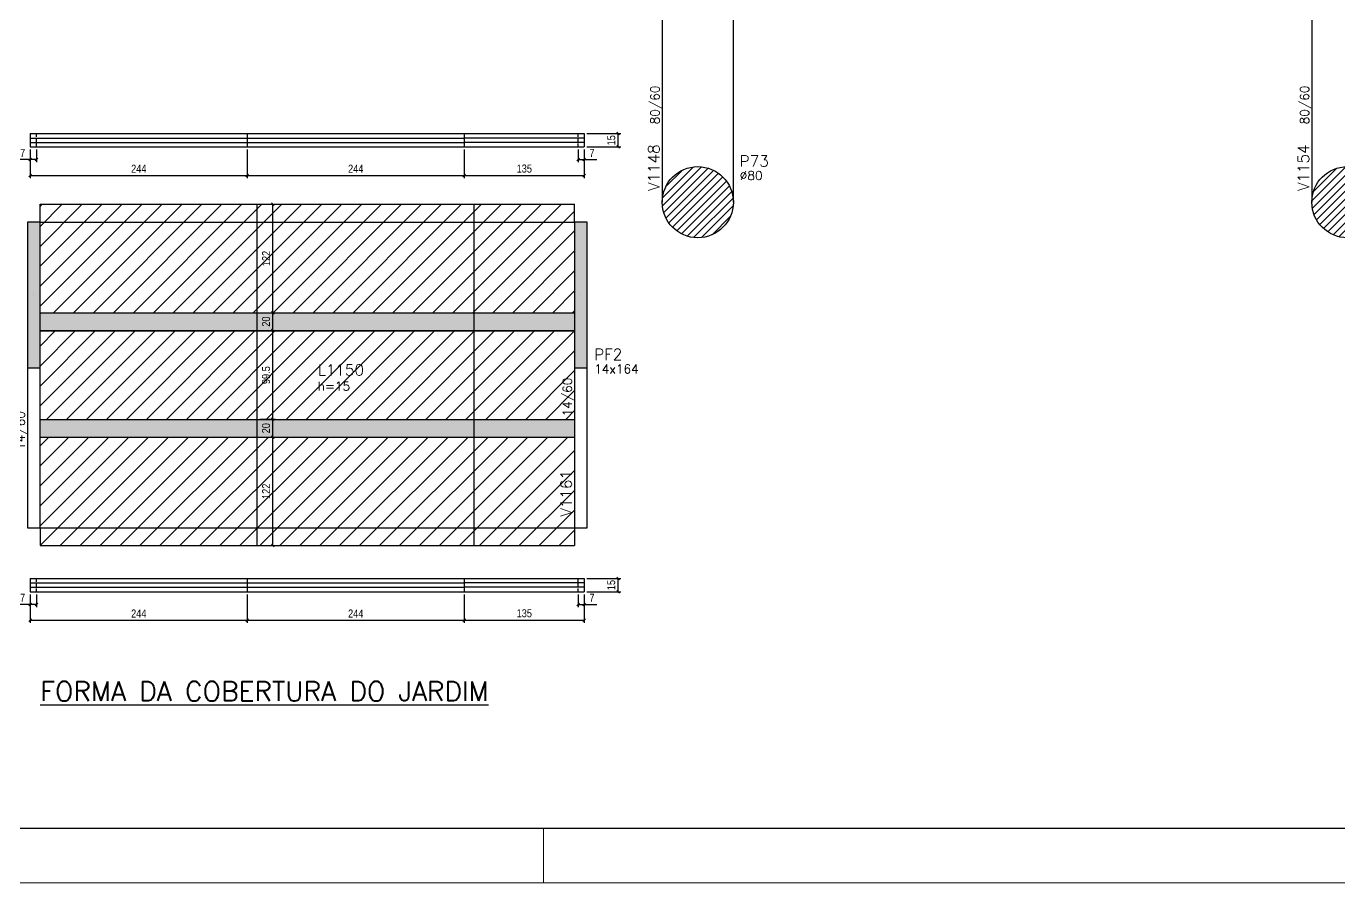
# Model space of a CAD drawing. Extents: x 1860 to 8661, y -614 to 3008.
# Drawn here: x 4696 to 6172, y -614 to 350 of the extents above; entities that cross this region are included whole.
import ezdxf

# ---------------------------------------------------------------- set-up
doc = ezdxf.new("R2010")
doc.units = 0
doc.linetypes.add('HIDDEN', pattern=[0.375, 0.25, -0.125])
for name, color, linetype in [('242', 12, 'Continuous'), ('COTA', 241, 'Continuous'), ('F-LAJES', 3, 'Continuous'), ('F-LAJES-DIM', 2, 'Continuous'), ('F-LAJES-NOME', 4, 'Continuous'), ('F-PILARES-DIM', 172, 'Continuous'), ('F-PILARES-HACH', 174, 'Continuous'), ('F-PILARES-M', 170, 'Continuous'), ('F-PILARES-NOME', 170, 'Continuous'), ('F-PILARES-S', 170, 'Continuous'), ('F-TEXTO', 6, 'Continuous'), ('F-VIGAS', 3, 'Continuous'), ('F-VIGAS-DIM', 2, 'Continuous'), ('F-VIGAS-NOME', 4, 'Continuous'), ('Painéis', 200, 'Continuous'), ('SARR_2.2x7', 40, 'Continuous')]:
    doc.layers.add(name, color=color, linetype=linetype)
doc.layers.add('FOLHA', color=255, linetype='Continuous', lineweight=5)
doc.layers.add('Hachura', color=251, linetype='Continuous', lineweight=9)
doc.styles.add('COTA TECNICA-50', font='techl___.ttf', dxfattribs={"height": 9})
doc.styles.add('MCP', font='romans.shx')
doc.styles.add('ROMANS', font='romans.shx')
doc.dimstyles.new('COTA PAINEL-50', dxfattribs={"dimtxt": 9, "dimasz": 3, "dimexe": 3, "dimexo": 3, "dimgap": 3, "dimtad": 1, "dimdec": 1, "dimzin": 12, "dimdsep": 46, "dimtxsty": 'COTA TECNICA-50', "dimblk1": 'OBLIQUE', "dimblk2": 'OBLIQUE', "dimsah": 1, "dimcen": 0.9, "dimclrd": 4, "dimclre": 4, "dimclrt": 240, "dimadec": 1, "dimazin": 3, "dimtfac": 1, "dimtdec": 1, "dimtmove": 0, "dimatfit": 3, "dimfxl": 1, "dimtolj": 1, "dimtzin": 12, "dimarcsym": 0})
pattern_1 = [(45, (3946.89, 636.7516), (-4.419417, 4.419417), [])]

# ---------------------------------------------------------------- blocks, each defined once
blk = doc.blocks.new('_Oblique')
at = {"color": 0, "linetype": 'ByBlock', "lineweight": -2}
blk.add_line((-0.5, -0.5), (0.5, 0.5), dxfattribs=at)
blk = doc.blocks.new('*D1326')
at = {"layer": 'COTA', "color": 4, "lineweight": -2, "transparency": 16777216}
for p, q in [((4958.8, -112.1), (4976.5, -112.1)), ((4973.5, -234.1), (4973.5, -112.1)), ((4958.8, -234.1), (4976.5, -234.1))]:
    blk.add_line(p, q, dxfattribs=at)
at = {"layer": 'Defpoints', "color": 0, "transparency": 16777216}
for p in [(4955.8, -112.1), (4973.5, -112.1), (4955.8, -234.1)]:
    blk.add_point(p, dxfattribs=at)
at = {"layer": 'COTA', "color": 4, "lineweight": -2, "transparency": 16777216, "xscale": 3, "yscale": 3, "zscale": 3}
for p, rotation in [((4973.5, -112.1), 90), ((4973.5, -234.1), 270)]:
    blk.add_blockref('_Oblique', p, dxfattribs=dict(at, rotation=rotation))
at = {"layer": 'COTA', "color": 240, "transparency": 16777216, "insert": (4966, -173.1), "char_height": 9, "attachment_point": 5, "rotation": 90, "style": 'COTA TECNICA-50'}
blk.add_mtext('\\A1;122', dxfattribs=at)
blk = doc.blocks.new('*D1327')
at = {"layer": 'COTA', "color": 4, "lineweight": -2, "transparency": 16777216}
for p, q in [((4958.8, -92.1), (4976.5, -92.1)), ((4973.5, -112.1), (4973.5, -92.1)), ((4958.8, -112.1), (4976.5, -112.1))]:
    blk.add_line(p, q, dxfattribs=at)
at = {"layer": 'Defpoints', "color": 0, "transparency": 16777216}
for p in [(4955.8, -92.1), (4973.5, -92.1), (4955.8, -112.1)]:
    blk.add_point(p, dxfattribs=at)
at = {"layer": 'COTA', "color": 4, "lineweight": -2, "transparency": 16777216, "xscale": 3, "yscale": 3, "zscale": 3}
for p, rotation in [((4973.5, -92.1), 90), ((4973.5, -112.1), 270)]:
    blk.add_blockref('_Oblique', p, dxfattribs=dict(at, rotation=rotation))
at = {"layer": 'COTA', "color": 240, "transparency": 16777216, "insert": (4965.9, -102.1), "char_height": 9, "attachment_point": 5, "rotation": 90, "style": 'COTA TECNICA-50'}
blk.add_mtext('\\A1;20', dxfattribs=at)
blk = doc.blocks.new('*D1328')
at = {"layer": 'COTA', "color": 4, "lineweight": -2, "transparency": 16777216}
for p, q in [((4958.8, 7.4), (4976.5, 7.4)), ((4973.5, -92.1), (4973.5, 7.4)), ((4958.8, -92.1), (4976.5, -92.1))]:
    blk.add_line(p, q, dxfattribs=at)
at = {"layer": 'Defpoints', "color": 0, "transparency": 16777216}
for p in [(4955.8, 7.4), (4973.5, 7.4), (4955.8, -92.1)]:
    blk.add_point(p, dxfattribs=at)
at = {"layer": 'COTA', "color": 4, "lineweight": -2, "transparency": 16777216, "xscale": 3, "yscale": 3, "zscale": 3}
for p, rotation in [((4973.5, 7.4), 90), ((4973.5, -92.1), 270)]:
    blk.add_blockref('_Oblique', p, dxfattribs=dict(at, rotation=rotation))
at = {"layer": 'COTA', "color": 240, "transparency": 16777216, "insert": (4965.9, -42.4), "char_height": 9, "attachment_point": 5, "rotation": 90, "style": 'COTA TECNICA-50'}
blk.add_mtext('\\A1;99.5', dxfattribs=at)
blk = doc.blocks.new('*D1329')
at = {"layer": 'COTA', "color": 4, "lineweight": -2, "transparency": 16777216}
for p, q in [((4958.8, 27.9), (4976.5, 27.9)), ((4973.5, 7.9), (4973.5, 27.9)), ((4958.8, 7.9), (4976.5, 7.9))]:
    blk.add_line(p, q, dxfattribs=at)
at = {"layer": 'Defpoints', "color": 0, "transparency": 16777216}
for p in [(4955.8, 27.9), (4973.5, 27.9), (4955.8, 7.9)]:
    blk.add_point(p, dxfattribs=at)
at = {"layer": 'COTA', "color": 4, "lineweight": -2, "transparency": 16777216, "xscale": 3, "yscale": 3, "zscale": 3}
for p, rotation in [((4973.5, 27.9), 90), ((4973.5, 7.9), 270)]:
    blk.add_blockref('_Oblique', p, dxfattribs=dict(at, rotation=rotation))
at = {"layer": 'COTA', "color": 240, "transparency": 16777216, "insert": (4965.9, 17.9), "char_height": 9, "attachment_point": 5, "rotation": 90, "style": 'COTA TECNICA-50'}
blk.add_mtext('\\A1;20', dxfattribs=at)
blk = doc.blocks.new('*D1330')
at = {"layer": 'COTA', "color": 4, "lineweight": -2, "transparency": 16777216}
for p, q in [((4958.8, 149.9), (4976.5, 149.9)), ((4973.5, 27.9), (4973.5, 149.9)), ((4958.8, 27.9), (4976.5, 27.9))]:
    blk.add_line(p, q, dxfattribs=at)
at = {"layer": 'Defpoints', "color": 0, "transparency": 16777216}
for p in [(4955.8, 149.9), (4973.5, 149.9), (4955.8, 27.9)]:
    blk.add_point(p, dxfattribs=at)
at = {"layer": 'COTA', "color": 4, "lineweight": -2, "transparency": 16777216, "xscale": 3, "yscale": 3, "zscale": 3}
for p, rotation in [((4973.5, 149.9), 90), ((4973.5, 27.9), 270)]:
    blk.add_blockref('_Oblique', p, dxfattribs=dict(at, rotation=rotation))
at = {"layer": 'COTA', "color": 240, "transparency": 16777216, "insert": (4966, 88.9), "char_height": 9, "attachment_point": 5, "rotation": 90, "style": 'COTA TECNICA-50'}
blk.add_mtext('\\A1;122', dxfattribs=at)
blk = doc.blocks.new('*D1333')
at = {"layer": 'COTA', "color": 4, "lineweight": -2, "transparency": 16777216}
for p, q in [((4700.8, -289.1), (4700.8, -321.1)), ((4944.8, -289.1), (4944.8, -321.1)), ((4700.8, -318.1), (4944.8, -318.1))]:
    blk.add_line(p, q, dxfattribs=at)
at = {"layer": 'Defpoints', "color": 0, "transparency": 16777216}
for p in [(4700.8, -286.1), (4944.8, -286.1), (4944.8, -318.1)]:
    blk.add_point(p, dxfattribs=at)
at = {"layer": 'COTA', "color": 4, "lineweight": -2, "transparency": 16777216, "xscale": 3, "yscale": 3, "zscale": 3, "rotation": 180}
blk.add_blockref('_Oblique', (4700.8, -318.1), dxfattribs=at)
at = {"layer": 'COTA', "color": 4, "lineweight": -2, "transparency": 16777216, "xscale": 3, "yscale": 3, "zscale": 3}
blk.add_blockref('_Oblique', (4944.8, -318.1), dxfattribs=at)
at = {"layer": 'COTA', "color": 240, "transparency": 16777216, "insert": (4822.8, -310.6), "char_height": 9, "attachment_point": 5, "style": 'COTA TECNICA-50'}
blk.add_mtext('\\A1;244', dxfattribs=at)
blk = doc.blocks.new('*D1334')
at = {"layer": 'COTA', "color": 4, "lineweight": -2, "transparency": 16777216}
for p, q in [((4944.8, -289.1), (4944.8, -321.1)), ((5188.8, -289.1), (5188.8, -321.1)), ((4944.8, -318.1), (5188.8, -318.1))]:
    blk.add_line(p, q, dxfattribs=at)
at = {"layer": 'Defpoints', "color": 0, "transparency": 16777216}
for p in [(4944.8, -286.1), (5188.8, -286.1), (5188.8, -318.1)]:
    blk.add_point(p, dxfattribs=at)
at = {"layer": 'COTA', "color": 4, "lineweight": -2, "transparency": 16777216, "xscale": 3, "yscale": 3, "zscale": 3, "rotation": 180}
blk.add_blockref('_Oblique', (4944.8, -318.1), dxfattribs=at)
at = {"layer": 'COTA', "color": 4, "lineweight": -2, "transparency": 16777216, "xscale": 3, "yscale": 3, "zscale": 3}
blk.add_blockref('_Oblique', (5188.8, -318.1), dxfattribs=at)
at = {"layer": 'COTA', "color": 240, "transparency": 16777216, "insert": (5066.8, -310.6), "char_height": 9, "attachment_point": 5, "style": 'COTA TECNICA-50'}
blk.add_mtext('\\A1;244', dxfattribs=at)
blk = doc.blocks.new('*D1335')
at = {"layer": 'COTA', "color": 4, "lineweight": -2, "transparency": 16777216}
for p, q in [((5188.8, -289.1), (5188.8, -321.1)), ((5323.8, -289.1), (5323.8, -321.1)), ((5188.8, -318.1), (5323.8, -318.1))]:
    blk.add_line(p, q, dxfattribs=at)
at = {"layer": 'Defpoints', "color": 0, "transparency": 16777216}
for p in [(5188.8, -286.1), (5323.8, -286.1), (5323.8, -318.1)]:
    blk.add_point(p, dxfattribs=at)
at = {"layer": 'COTA', "color": 4, "lineweight": -2, "transparency": 16777216, "xscale": 3, "yscale": 3, "zscale": 3, "rotation": 180}
blk.add_blockref('_Oblique', (5188.8, -318.1), dxfattribs=at)
at = {"layer": 'COTA', "color": 4, "lineweight": -2, "transparency": 16777216, "xscale": 3, "yscale": 3, "zscale": 3}
blk.add_blockref('_Oblique', (5323.8, -318.1), dxfattribs=at)
at = {"layer": 'COTA', "color": 240, "transparency": 16777216, "insert": (5256.3, -310.4), "char_height": 9, "attachment_point": 5, "style": 'COTA TECNICA-50'}
blk.add_mtext('\\A1;135', dxfattribs=at)
blk = doc.blocks.new('*D1336')
at = {"layer": 'COTA', "color": 4, "lineweight": -2, "transparency": 16777216}
for p, q in [((5326.8, -271.1), (5364.7, -271.1)), ((5361.7, -286.1), (5361.7, -271.1)), ((5326.8, -286.1), (5364.7, -286.1))]:
    blk.add_line(p, q, dxfattribs=at)
at = {"layer": 'Defpoints', "color": 0, "transparency": 16777216}
for p in [(5323.8, -271.1), (5361.7, -271.1), (5323.8, -286.1)]:
    blk.add_point(p, dxfattribs=at)
at = {"layer": 'COTA', "color": 4, "lineweight": -2, "transparency": 16777216, "xscale": 3, "yscale": 3, "zscale": 3}
for p, rotation in [((5361.7, -271.1), 90), ((5361.7, -286.1), 270)]:
    blk.add_blockref('_Oblique', p, dxfattribs=dict(at, rotation=rotation))
at = {"layer": 'COTA', "color": 240, "transparency": 16777216, "insert": (5354.1, -278.6), "char_height": 9, "attachment_point": 5, "rotation": 90, "style": 'COTA TECNICA-50'}
blk.add_mtext('\\A1;15', dxfattribs=at)
blk = doc.blocks.new('*D1337')
at = {"layer": 'COTA', "color": 4, "lineweight": -2, "transparency": 16777216}
for p, q in [((5316.8, -289.1), (5316.8, -303.4)), ((5323.8, -289.1), (5323.8, -303.4)), ((5316.8, -300.4), (5323.8, -300.4)), ((5323.8, -300.4), (5338, -300.4))]:
    blk.add_line(p, q, dxfattribs=at)
at = {"layer": 'Defpoints', "color": 0, "transparency": 16777216}
for p in [(5316.8, -286.1), (5323.8, -286.1), (5323.8, -300.4)]:
    blk.add_point(p, dxfattribs=at)
at = {"layer": 'COTA', "color": 4, "lineweight": -2, "transparency": 16777216, "xscale": 3, "yscale": 3, "zscale": 3, "rotation": 180}
blk.add_blockref('_Oblique', (5316.8, -300.4), dxfattribs=at)
at = {"layer": 'COTA', "color": 4, "lineweight": -2, "transparency": 16777216, "xscale": 3, "yscale": 3, "zscale": 3}
blk.add_blockref('_Oblique', (5323.8, -300.4), dxfattribs=at)
at = {"layer": 'COTA', "color": 240, "transparency": 16777216, "insert": (5332.4, -292.8), "char_height": 9, "attachment_point": 5, "style": 'COTA TECNICA-50'}
blk.add_mtext('\\A1;7', dxfattribs=at)
blk = doc.blocks.new('*D1338')
at = {"layer": 'COTA', "color": 4, "lineweight": -2, "transparency": 16777216}
for p, q in [((4700.8, -289.1), (4700.8, -303.4)), ((4707.8, -289.1), (4707.8, -303.4)), ((4700.8, -300.4), (4686.7, -300.4)), ((4707.8, -300.4), (4700.8, -300.4))]:
    blk.add_line(p, q, dxfattribs=at)
at = {"layer": 'Defpoints', "color": 0, "transparency": 16777216}
for p in [(4700.8, -286.1), (4707.8, -286.1), (4700.8, -300.4)]:
    blk.add_point(p, dxfattribs=at)
at = {"layer": 'COTA', "color": 4, "lineweight": -2, "transparency": 16777216, "xscale": 3, "yscale": 3, "zscale": 3, "rotation": 180}
blk.add_blockref('_Oblique', (4700.8, -300.4), dxfattribs=at)
at = {"layer": 'COTA', "color": 4, "lineweight": -2, "transparency": 16777216, "xscale": 3, "yscale": 3, "zscale": 3}
blk.add_blockref('_Oblique', (4707.8, -300.4), dxfattribs=at)
at = {"layer": 'COTA', "color": 240, "transparency": 16777216, "insert": (4692.2, -292.8), "char_height": 9, "attachment_point": 5, "style": 'COTA TECNICA-50'}
blk.add_mtext('\\A1;7', dxfattribs=at)
blk = doc.blocks.new('*D1344')
at = {"layer": 'COTA', "color": 4, "lineweight": -2, "transparency": 16777216}
for p, q in [((4700.8, 211.4), (4700.8, 179.3)), ((4944.8, 211.4), (4944.8, 179.3)), ((4700.8, 182.3), (4944.8, 182.3))]:
    blk.add_line(p, q, dxfattribs=at)
at = {"layer": 'Defpoints', "color": 0, "transparency": 16777216}
for p in [(4700.8, 214.4), (4944.8, 214.4), (4944.8, 182.3)]:
    blk.add_point(p, dxfattribs=at)
at = {"layer": 'COTA', "color": 4, "lineweight": -2, "transparency": 16777216, "xscale": 3, "yscale": 3, "zscale": 3, "rotation": 180}
blk.add_blockref('_Oblique', (4700.8, 182.3), dxfattribs=at)
at = {"layer": 'COTA', "color": 4, "lineweight": -2, "transparency": 16777216, "xscale": 3, "yscale": 3, "zscale": 3}
blk.add_blockref('_Oblique', (4944.8, 182.3), dxfattribs=at)
at = {"layer": 'COTA', "color": 240, "transparency": 16777216, "insert": (4822.8, 189.9), "char_height": 9, "attachment_point": 5, "style": 'COTA TECNICA-50'}
blk.add_mtext('\\A1;244', dxfattribs=at)
blk = doc.blocks.new('*D1341')
at = {"layer": 'COTA', "color": 4, "lineweight": -2, "transparency": 16777216}
for p, q in [((4944.8, 211.4), (4944.8, 179.3)), ((5188.8, 211.4), (5188.8, 179.3)), ((4944.8, 182.3), (5188.8, 182.3))]:
    blk.add_line(p, q, dxfattribs=at)
at = {"layer": 'Defpoints', "color": 0, "transparency": 16777216}
for p in [(4944.8, 214.4), (5188.8, 214.4), (5188.8, 182.3)]:
    blk.add_point(p, dxfattribs=at)
at = {"layer": 'COTA', "color": 4, "lineweight": -2, "transparency": 16777216, "xscale": 3, "yscale": 3, "zscale": 3, "rotation": 180}
blk.add_blockref('_Oblique', (4944.8, 182.3), dxfattribs=at)
at = {"layer": 'COTA', "color": 4, "lineweight": -2, "transparency": 16777216, "xscale": 3, "yscale": 3, "zscale": 3}
blk.add_blockref('_Oblique', (5188.8, 182.3), dxfattribs=at)
at = {"layer": 'COTA', "color": 240, "transparency": 16777216, "insert": (5066.8, 189.9), "char_height": 9, "attachment_point": 5, "style": 'COTA TECNICA-50'}
blk.add_mtext('\\A1;244', dxfattribs=at)
blk = doc.blocks.new('*D1342')
at = {"layer": 'COTA', "color": 4, "lineweight": -2, "transparency": 16777216}
for p, q in [((5188.8, 211.4), (5188.8, 179.3)), ((5323.8, 211.4), (5323.8, 179.3)), ((5188.8, 182.3), (5323.8, 182.3))]:
    blk.add_line(p, q, dxfattribs=at)
at = {"layer": 'Defpoints', "color": 0, "transparency": 16777216}
for p in [(5188.8, 214.4), (5323.8, 214.4), (5323.8, 182.3)]:
    blk.add_point(p, dxfattribs=at)
at = {"layer": 'COTA', "color": 4, "lineweight": -2, "transparency": 16777216, "xscale": 3, "yscale": 3, "zscale": 3, "rotation": 180}
blk.add_blockref('_Oblique', (5188.8, 182.3), dxfattribs=at)
at = {"layer": 'COTA', "color": 4, "lineweight": -2, "transparency": 16777216, "xscale": 3, "yscale": 3, "zscale": 3}
blk.add_blockref('_Oblique', (5323.8, 182.3), dxfattribs=at)
at = {"layer": 'COTA', "color": 240, "transparency": 16777216, "insert": (5256.3, 190), "char_height": 9, "attachment_point": 5, "style": 'COTA TECNICA-50'}
blk.add_mtext('\\A1;135', dxfattribs=at)
blk = doc.blocks.new('*D1343')
at = {"layer": 'COTA', "color": 4, "lineweight": -2, "transparency": 16777216}
for p, q in [((5326.8, 229.4), (5364.7, 229.4)), ((5361.7, 214.4), (5361.7, 229.4)), ((5326.8, 214.4), (5364.7, 214.4))]:
    blk.add_line(p, q, dxfattribs=at)
at = {"layer": 'Defpoints', "color": 0, "transparency": 16777216}
for p in [(5323.8, 229.4), (5361.7, 229.4), (5323.8, 214.4)]:
    blk.add_point(p, dxfattribs=at)
at = {"layer": 'COTA', "color": 4, "lineweight": -2, "transparency": 16777216, "xscale": 3, "yscale": 3, "zscale": 3}
for p, rotation in [((5361.7, 229.4), 90), ((5361.7, 214.4), 270)]:
    blk.add_blockref('_Oblique', p, dxfattribs=dict(at, rotation=rotation))
at = {"layer": 'COTA', "color": 240, "transparency": 16777216, "insert": (5354.1, 221.9), "char_height": 9, "attachment_point": 5, "rotation": 90, "style": 'COTA TECNICA-50'}
blk.add_mtext('\\A1;15', dxfattribs=at)
blk = doc.blocks.new('*D1339')
at = {"layer": 'COTA', "color": 4, "lineweight": -2, "transparency": 16777216}
for p, q in [((5316.8, 211.4), (5316.8, 197.1)), ((5323.8, 211.4), (5323.8, 197.1)), ((5316.8, 200.1), (5323.8, 200.1)), ((5323.8, 200.1), (5338, 200.1))]:
    blk.add_line(p, q, dxfattribs=at)
at = {"layer": 'Defpoints', "color": 0, "transparency": 16777216}
for p in [(5316.8, 214.4), (5323.8, 214.4), (5323.8, 200.1)]:
    blk.add_point(p, dxfattribs=at)
at = {"layer": 'COTA', "color": 4, "lineweight": -2, "transparency": 16777216, "xscale": 3, "yscale": 3, "zscale": 3, "rotation": 180}
blk.add_blockref('_Oblique', (5316.8, 200.1), dxfattribs=at)
at = {"layer": 'COTA', "color": 4, "lineweight": -2, "transparency": 16777216, "xscale": 3, "yscale": 3, "zscale": 3}
blk.add_blockref('_Oblique', (5323.8, 200.1), dxfattribs=at)
at = {"layer": 'COTA', "color": 240, "transparency": 16777216, "insert": (5332.4, 207.7), "char_height": 9, "attachment_point": 5, "style": 'COTA TECNICA-50'}
blk.add_mtext('\\A1;7', dxfattribs=at)
blk = doc.blocks.new('*D1340')
at = {"layer": 'COTA', "color": 4, "lineweight": -2, "transparency": 16777216}
for p, q in [((4700.8, 211.4), (4700.8, 197.1)), ((4707.8, 211.4), (4707.8, 197.1)), ((4700.8, 200.1), (4686.7, 200.1)), ((4707.8, 200.1), (4700.8, 200.1))]:
    blk.add_line(p, q, dxfattribs=at)
at = {"layer": 'Defpoints', "color": 0, "transparency": 16777216}
for p in [(4700.8, 214.4), (4707.8, 214.4), (4700.8, 200.1)]:
    blk.add_point(p, dxfattribs=at)
at = {"layer": 'COTA', "color": 4, "lineweight": -2, "transparency": 16777216, "xscale": 3, "yscale": 3, "zscale": 3, "rotation": 180}
blk.add_blockref('_Oblique', (4700.8, 200.1), dxfattribs=at)
at = {"layer": 'COTA', "color": 4, "lineweight": -2, "transparency": 16777216, "xscale": 3, "yscale": 3, "zscale": 3}
blk.add_blockref('_Oblique', (4707.8, 200.1), dxfattribs=at)
at = {"layer": 'COTA', "color": 240, "transparency": 16777216, "insert": (4692.2, 207.7), "char_height": 9, "attachment_point": 5, "style": 'COTA TECNICA-50'}
blk.add_mtext('\\A1;7', dxfattribs=at)

msp = doc.modelspace()

# ---------------------------------------------------------------- hatches: boundary and pattern name
at = {"layer": 'F-PILARES-HACH', "linetype": 'Continuous'}
h = msp.add_hatch(dxfattribs=at)
h.set_pattern_fill('ANSI31', color=256, scale=50)
h.set_pattern_definition(pattern_1)
edge = h.paths.add_edge_path()
edge.add_arc((5451.39, 152.25), 40, 0, 360)
h = msp.add_hatch(dxfattribs=at)
h.set_pattern_fill('ANSI31', color=256, scale=50)
h.set_pattern_definition(pattern_1)
edge = h.paths.add_edge_path()
edge.add_arc((6181.89, 152.25), 40, 0, 360)
for points in [[(4697.82, -34.13), (4711.82, -34.13), (4711.82, 129.87), (4697.82, 129.87)], [(5312.82, -34.13), (5326.82, -34.13), (5326.82, 129.87), (5312.82, 129.87)]]:
    msp.add_hatch(color=252, dxfattribs=at).paths.add_polyline_path(points, flags=16)
at = {"layer": 'Hachura', "linetype": 'ByBlock'}
h = msp.add_hatch(dxfattribs=at)
h.set_pattern_fill('ANSI31', color=256, scale=5)
h.set_pattern_definition([(45, (0, 127.807), (-11.22532, 11.22532), [])])
h.paths.add_polyline_path([(4955.82, 129.87), (4955.82, 149.87), (4711.82, 149.87), (4711.82, 129.87)])
h.paths.add_polyline_path([(4711.82, 129.87), (4711.82, 27.87), (4955.82, 27.87), (4955.82, 129.87)])
h.paths.add_polyline_path([(4955.82, 129.87), (4955.82, 27.87), (5199.82, 27.87), (5199.82, 129.87)])
h.paths.add_polyline_path([(4955.82, 149.87), (4955.82, 129.87), (5199.82, 129.87), (5199.82, 149.87)])
h.paths.add_polyline_path([(5199.82, 149.87), (5199.82, 129.87), (5312.82, 129.87), (5312.82, 149.87)])
h.paths.add_polyline_path([(5199.82, 129.87), (5199.82, 27.87), (5312.82, 27.87), (5312.82, 129.87)])
h.paths.add_polyline_path([(5199.82, -92.13), (5312.82, -92.13), (5312.82, -34.13), (5312.82, 7.37), (5199.82, 7.37)])
h.paths.add_polyline_path([(5199.82, 7.37), (4955.82, 7.37), (4955.82, -92.13), (5199.82, -92.13)])
h.paths.add_polyline_path([(4955.82, -92.13), (4955.82, 7.37), (4711.82, 7.37), (4711.82, -34.13), (4711.82, -92.13)])
h.paths.add_polyline_path([(4711.82, -112.13), (4711.82, -214.13), (4955.82, -214.13), (4955.82, -112.13)])
h.paths.add_polyline_path([(5199.82, -214.13), (5199.82, -112.13), (4955.82, -112.13), (4955.82, -214.13)])
h.paths.add_polyline_path([(5312.82, -214.13), (5312.82, -112.13), (5199.82, -112.13), (5199.82, -214.13)])
h.paths.add_polyline_path([(5199.82, -214.13), (5199.82, -234.13), (5312.82, -234.13), (5312.82, -214.13)])
h.paths.add_polyline_path([(4955.82, -214.13), (4955.82, -234.13), (5199.82, -234.13), (5199.82, -214.13)])
h.paths.add_polyline_path([(4955.82, -234.13), (4955.82, -214.13), (4711.82, -214.13), (4711.82, -234.13)])
at = {"layer": 'Hachura'}
h = msp.add_hatch(color=256, dxfattribs=at)
h.dxf.hatch_style = 1
h.paths.add_polyline_path([(4955.82, 7.87), (4955.82, 27.87), (4711.82, 27.87), (4711.82, 7.87)])
h.paths.add_polyline_path([(4955.82, 27.87), (4955.82, 7.87), (5199.82, 7.87), (5199.82, 27.87)])
h.paths.add_polyline_path([(5199.82, 27.87), (5199.82, 7.87), (5312.82, 7.87), (5312.82, 27.87)])
h.paths.add_polyline_path([(5199.82, -92.13), (5199.82, -112.13), (5312.82, -112.13), (5312.82, -92.13)])
h.paths.add_polyline_path([(5199.82, -112.13), (5199.82, -92.13), (4955.82, -92.13), (4955.82, -112.13)])
h.paths.add_polyline_path([(4955.82, -112.13), (4955.82, -92.13), (4711.82, -92.13), (4711.82, -112.13)])

# ---------------------------------------------------------------- linework, layer by layer
at = {"color": 30}
msp.add_line((8600.49, -552.63), (2012.11, -552.63), dxfattribs=at)
at = {"layer": '242', "linetype": 'Continuous'}
for p, q in [((5451.39, 152.25), (5451.39, 152.25)), ((4704.82, 47.87), (4704.82, 47.87)), ((5319.82, 47.87), (5319.82, 47.87))]:
    msp.add_line(p, q, dxfattribs=at)
at = {"layer": 'F-LAJES', "linetype": 'Continuous'}
for p, q in [((4711.82, 129.87), (5312.82, 129.87)), ((4711.82, -214.13), (5312.82, -214.13))]:
    msp.add_line(p, q, dxfattribs=at)
at = {"layer": 'F-PILARES-M', "linetype": 'Continuous'}
for points in [[(4697.82, -34.13), (4711.82, -34.13), (4711.82, 129.87), (4697.82, 129.87), (4697.82, -34.13)], [(5312.82, -34.13), (5326.82, -34.13), (5326.82, 129.87), (5312.82, 129.87), (5312.82, -34.13)]]:
    msp.add_lwpolyline(points, dxfattribs=at)
at = {"layer": 'F-PILARES-S', "linetype": 'Continuous'}
for centre in [(5451.39, 152.25), (6181.89, 152.25)]:
    msp.add_circle(centre, 40, dxfattribs=at)
at = {"layer": 'F-VIGAS'}
for points in [[(5411.39, 612.75), (5411.39, 152.25)], [(5491.39, 152.25), (5491.39, 612.75)], [(6141.89, 530.25), (6141.89, 331.25)], [(6141.89, 331.25), (6141.89, 152.25)], [(4697.82, -34.13), (4697.82, -214.13)], [(4711.82, -214.13), (4711.82, -34.13)], [(5312.82, -34.13), (5312.82, -214.13)], [(5326.82, -214.13), (5326.82, -34.13)], [(4697.82, -214.13), (4711.82, -214.13)], [(5312.82, -214.13), (5326.82, -214.13)]]:
    msp.add_lwpolyline(points, dxfattribs=at)
at = {"layer": 'FOLHA'}
for p, q in [((5277.96, -552.63), (5277.96, -613.6)), ((8661.45, -613.6), (1859.7, -613.6))]:
    msp.add_line(p, q, dxfattribs=at)
at = {"layer": 'Painéis'}
for p, q in [((4700.82, 229.4), (5323.82, 229.4)), ((4700.82, 229.4), (4700.82, 214.4)), ((4944.82, 229.4), (4944.82, 214.4)), ((5188.82, 229.4), (5188.82, 214.4)), ((5323.82, 229.4), (5323.82, 214.4)), ((4700.82, 214.4), (5323.82, 214.4)), ((4711.82, 149.87), (5312.82, 149.87)), ((4711.82, 129.87), (4711.82, 149.87)), ((5312.82, 129.87), (5312.82, 149.87)), ((4711.82, 27.87), (5312.82, 27.87)), ((4711.82, 7.87), (5312.82, 7.87)), ((4711.82, 7.37), (5312.82, 7.37)), ((4711.82, -92.13), (5312.82, -92.13)), ((4711.82, -112.13), (5312.82, -112.13)), ((4711.82, -214.13), (4711.82, -234.13)), ((5312.82, -214.13), (5312.82, -234.13)), ((4711.82, -234.13), (5312.82, -234.13)), ((4700.82, -271.08), (5323.82, -271.08)), ((4700.82, -271.08), (4700.82, -286.08)), ((4944.82, -271.08), (4944.82, -286.08)), ((5188.82, -271.08), (5188.82, -286.08)), ((5323.82, -271.08), (5323.82, -286.08)), ((4700.82, -286.08), (5323.82, -286.08))]:
    msp.add_line(p, q, dxfattribs=at)
for points in [[(4955.82, -234.13), (4955.82, 149.87)], [(5199.82, -234.13), (5199.82, 149.87)]]:
    msp.add_lwpolyline(points, dxfattribs=at)
at = {"layer": 'SARR_2.2x7'}
for p, q in [((4700.82, 224.4), (4944.82, 224.4)), ((4944.82, 224.4), (5188.82, 224.4)), ((5323.82, 224.4), (5188.82, 224.4)), ((4700.82, 219.4), (4944.82, 219.4)), ((4944.82, 219.4), (5188.82, 219.4)), ((5323.82, 219.4), (5188.82, 219.4)), ((4700.82, -276.08), (4944.82, -276.08)), ((4944.82, -276.08), (5188.82, -276.08)), ((5323.82, -276.08), (5188.82, -276.08)), ((4700.82, -281.08), (4944.82, -281.08)), ((4944.82, -281.08), (5188.82, -281.08)), ((5323.82, -281.08), (5188.82, -281.08))]:
    msp.add_line(p, q, dxfattribs=at)
at = {"layer": 'SARR_2.2x7', "linetype": 'HIDDEN', "ltscale": 15}
for p, q in [((4707.82, 214.4), (4707.82, 229.4)), ((5316.82, 214.4), (5316.82, 229.4)), ((4707.82, -286.08), (4707.82, -271.08)), ((5316.82, -286.08), (5316.82, -271.08))]:
    msp.add_line(p, q, dxfattribs=at)

# ---------------------------------------------------------------- texts
at = {"layer": 'F-LAJES-DIM', "linetype": 'Continuous', "style": 'MCP'}
msp.add_text('h=15', height=10, dxfattribs=at).set_placement((5024.08, -59.77))
at = {"layer": 'F-LAJES-NOME', "linetype": 'Continuous', "style": 'MCP'}
msp.add_text('L1150', height=12.5, dxfattribs=at).set_placement((5024.08, -42.77))
at = {"layer": 'F-PILARES-DIM', "linetype": 'Continuous', "style": 'MCP'}
for s, p in [('%%c80', (5498.54, 177.24)), ('14x164', (5334.85, -40.38))]:
    msp.add_text(s, height=10, dxfattribs=at).set_placement(p)
at = {"layer": 'F-PILARES-NOME', "linetype": 'Continuous', "style": 'MCP'}
for s, p in [('P73', (5498.54, 192.24)), ('PF2', (5334.85, -25.38))]:
    msp.add_text(s, height=12.5, dxfattribs=at).set_placement(p)
at = {"layer": 'F-TEXTO', "style": 'ROMANS'}
msp.add_text('%%UFORMA DA COBERTURA DO JARDIM', height=21.875, dxfattribs=at).set_placement((4711.82, -409.04))
at = {"layer": 'F-VIGAS-DIM', "linetype": 'Continuous', "style": 'MCP'}
for s, p in [('80/60', (5408.27, 239.75)), ('80/60', (6138.77, 239.75)), ('14/60', (5309.7, -88.92)), ('14/60', (4694.7, -126.63))]:
    msp.add_text(s, height=10, rotation=90, dxfattribs=at).set_placement(p)
at = {"layer": 'F-VIGAS-NOME', "linetype": 'Continuous', "style": 'MCP'}
for s, p in [('V1148', (5408.27, 164.75)), ('V1154', (6138.77, 164.75)), ('V1161', (5309.7, -201.63))]:
    msp.add_text(s, height=12.5, rotation=90, dxfattribs=at).set_placement(p)

# ---------------------------------------------------------------- dimensions: what is measured, and where the dimension line sits
at = {"layer": 'COTA'}
for base, p1, p2, angle, picture, middle in [((5361.72, 229.4), (5323.82, 214.4), (5323.82, 229.4), 90, '*D1343', (5354.12, 221.9)), ((4700.82, 200.1), (4707.82, 214.4), (4700.82, 214.4), 180, '*D1340', (4692.24, 207.67)), ((4973.52, -112.13), (4955.82, -234.13), (4955.82, -112.13), 90, '*D1326', (4965.97, -173.13)), ((5361.72, -271.08), (5323.82, -286.08), (5323.82, -271.08), 90, '*D1336', (5354.12, -278.58)), ((4700.82, -300.38), (4707.82, -286.08), (4700.82, -286.08), 180, '*D1338', (4692.24, -292.82))]:
    dim = msp.add_linear_dim(base=base, p1=p1, p2=p2, angle=angle, dimstyle='COTA PAINEL-50', dxfattribs=at)
    dim.commit()
    dim.dimension.update_dxf_attribs({"geometry": picture, "text_midpoint": middle})
for base, p1, p2, picture, middle in [((4944.82, 182.34), (4700.82, 214.4), (4944.82, 214.4), '*D1344', (4822.82, 189.9)), ((5323.82, 200.1), (5316.82, 214.4), (5323.82, 214.4), '*D1339', (5332.4, 207.67)), ((4944.82, -318.15), (4700.82, -286.08), (4944.82, -286.08), '*D1333', (4822.82, -310.58)), ((5323.82, -300.38), (5316.82, -286.08), (5323.82, -286.08), '*D1337', (5332.4, -292.82))]:
    dim = msp.add_linear_dim(base=base, p1=p1, p2=p2, dimstyle='COTA PAINEL-50', dxfattribs=at)
    dim.commit()
    dim.dimension.update_dxf_attribs({"geometry": picture, "text_midpoint": middle})
for base, p1, p2, picture, middle in [((5188.82, 182.34), (4944.82, 214.4), (5188.82, 214.4), '*D1341', (5066.82, 189.9)), ((5323.82, 182.34), (5188.82, 214.4), (5323.82, 214.4), '*D1342', (5256.32, 190.04)), ((5188.82, -318.15), (4944.82, -286.08), (5188.82, -286.08), '*D1334', (5066.82, -310.58)), ((5323.82, -318.15), (5188.82, -286.08), (5323.82, -286.08), '*D1335', (5256.32, -310.45))]:
    dim = msp.add_linear_dim(base=base, p1=p1, p2=p2, dimstyle='COTA PAINEL-50', override={"dimtmove": 1}, dxfattribs=at)
    dim.commit()
    dim.dimension.update_dxf_attribs({"geometry": picture, "text_midpoint": middle})
for base, p1, p2, picture, middle in [((4973.52, 149.87), (4955.82, 27.87), (4955.82, 149.87), '*D1330', (4965.97, 88.87)), ((4973.52, 27.87), (4955.82, 7.87), (4955.82, 27.87), '*D1329', (4965.93, 17.87)), ((4973.52, 7.37), (4955.82, -92.13), (4955.82, 7.37), '*D1328', (4965.89, -42.38)), ((4973.52, -92.13), (4955.82, -112.13), (4955.82, -92.13), '*D1327', (4965.93, -102.13))]:
    dim = msp.add_linear_dim(base=base, p1=p1, p2=p2, angle=90, dimstyle='COTA PAINEL-50', override={"dimtmove": 1}, dxfattribs=at)
    dim.commit()
    dim.dimension.update_dxf_attribs({"geometry": picture, "text_midpoint": middle})

doc.saveas('drawing.dxf')
